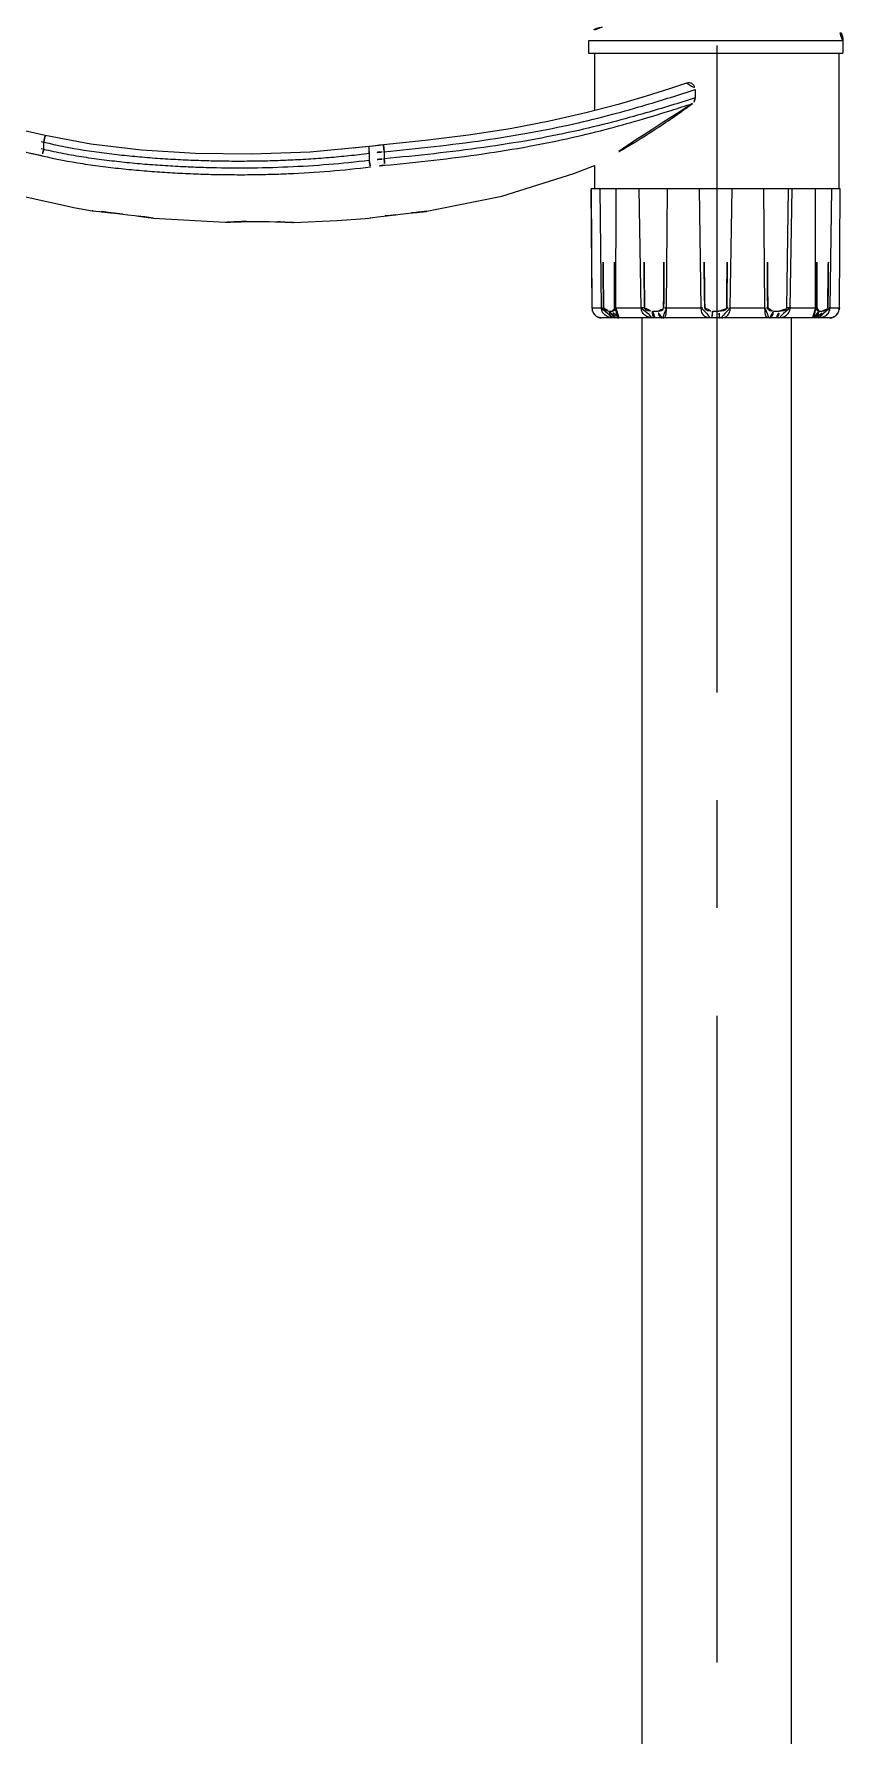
# Model space of a CAD drawing. Extents: x 16296660632 to 16296678186, y -37409619871 to -37409616409.
# Drawn here: x 16296676201.8 to 16296676321, y -37409617529.7 to -37409617279 of the extents above; entities that cross this region are included whole.
import ezdxf

# ---------------------------------------------------------------- set-up
doc = ezdxf.new("R2010")
doc.units = 0
doc.header["$LTSCALE"] = 10
doc.header["$MEASUREMENT"] = 0
doc.linetypes.add('CENTER2', pattern=[28.575, 19.05, -3.175, 3.175, -3.175])
doc.layers.get('0').update_dxf_attribs({"linetype": 'CONTINUOUS'})
doc.layers.add('Cneter', color=1, linetype='CENTER2', lineweight=13)

msp = doc.modelspace()

# ---------------------------------------------------------------- linework, layer by layer
at = {"ltscale": 0.5}
for p, q in [((16296676320.99099, -37409617280.005272), (16296676283.49099, -37409617280.005272)), ((16296676283.49099, -37409617280.005272), (16296676283.49099, -37409617281.805267)), ((16296676320.99099, -37409617280.005272), (16296676320.99099, -37409617281.805267)), ((16296676283.49099, -37409617281.805267), (16296676320.99099, -37409617281.805267)), ((16296676284.391911, -37409617281.805267), (16296676284.391911, -37409617290.290154)), ((16296676320.391911, -37409617281.805267), (16296676320.391911, -37409617301.805267)), ((16296676299.22106, -37409617287.173203), (16296676299.22106, -37409617288.413071)), ((16296676202.8601, -37409617294.846283), (16296676203.240101, -37409617294.931412)), ((16296676203.240101, -37409617295.998238), (16296676202.860161, -37409617295.913948)), ((16296676203.240101, -37409617295.998238), (16296676203.240101, -37409617294.931412)), ((16296676250.6262, -37409617295.627136), (16296676248.84429, -37409617295.79287)), ((16296676251.245319, -37409617295.552017), (16296676250.626169, -37409617295.627151)), ((16296676253.283791, -37409617295.335091), (16296676252.72048, -37409617295.393517)), ((16296676253.400999, -37409617296.333313), (16296676253.400999, -37409617297.384903)), ((16296676251.194599, -37409617296.565338), (16296676251.194599, -37409617297.615463)), ((16296676284.391911, -37409617298.346909), (16296676284.391911, -37409617301.805267)), ((16296676283.89012, -37409617301.805313), (16296676284.01226, -37409617319.316597)), ((16296676320.591789, -37409617301.805267), (16296676283.890181, -37409617301.805267)), ((16296676284.01897, -37409617319.318367), (16296676283.89846, -37409617301.805267)), ((16296676285.15027, -37409617301.805267), (16296676285.3892, -37409617319.318367)), ((16296676287.531321, -37409617319.318367), (16296676287.561541, -37409617301.805267)), ((16296676291.274851, -37409617319.318367), (16296676290.981541, -37409617301.805267)), ((16296676294.985109, -37409617319.318367), (16296676295.157961, -37409617301.805267)), ((16296676300.098869, -37409617319.318367), (16296676299.82976, -37409617301.805267)), ((16296676304.38311, -37409617319.318367), (16296676304.652281, -37409617301.805267)), ((16296676309.496861, -37409617319.318367), (16296676309.32407, -37409617301.805267)), ((16296676312.71558, -37409617319.309639), (16296676312.94162, -37409617301.805267)), ((16296676313.20713, -37409617319.318367), (16296676313.50049, -37409617301.805267)), ((16296676316.950649, -37409617319.318367), (16296676316.920481, -37409617301.805267)), ((16296676319.092779, -37409617319.318367), (16296676319.33173, -37409617301.805267)), ((16296676320.462999, -37409617319.318367), (16296676320.583521, -37409617301.805267)), ((16296676320.469721, -37409617319.316597), (16296676320.59186, -37409617301.805313)), ((16296676210.37252, -37409617305.018471), (16296676210.371731, -37409617305.018372)), ((16296676210.54273, -37409617305.035744), (16296676210.37252, -37409617305.018471)), ((16296676214.900009, -37409617305.528557), (16296676214.900089, -37409617305.527863)), ((16296676217.205299, -37409617305.818443), (16296676217.567961, -37409617305.865593)), ((16296676218.87672, -37409617306.042526), (16296676219.38031, -37409617306.112991)), ((16296676218.87842, -37409617306.04277), (16296676219.38031, -37409617306.112991)), ((16296676219.423759, -37409617306.118156), (16296676219.056881, -37409617306.066467)), ((16296676219.421579, -37409617306.117989), (16296676229.991421, -37409617306.730583)), ((16296676250.60902, -37409617306.185547), (16296676250.65995, -37409617306.178673)), ((16296676250.65995, -37409617306.178673), (16296676250.998079, -37409617306.132027)), ((16296676250.890881, -37409617306.148132), (16296676251.1579, -37409617306.111839)), ((16296676251.332121, -37409617306.08857), (16296676251.724979, -37409617306.036118)), ((16296676253.809959, -37409617305.771072), (16296676254.390961, -37409617305.699821)), ((16296676255.13722, -37409617305.609993), (16296676255.1373, -37409617305.61068)), ((16296676259.22905, -37409617305.157547), (16296676259.62159, -37409617305.11734)), ((16296676259.666651, -37409617305.11171), (16296676259.2747, -37409617305.151756)), ((16296676229.991751, -37409617306.730591), (16296676230.07585, -37409617306.729439)), ((16296676229.991779, -37409617306.730591), (16296676230.05789, -37409617306.726959)), ((16296676230.05789, -37409617306.726959), (16296676230.2808, -37409617306.71521)), ((16296676230.07585, -37409617306.729439), (16296676230.157221, -37409617306.72493)), ((16296676230.157221, -37409617306.72493), (16296676230.386709, -37409617306.7127)), ((16296676235.01779, -37409617306.602997), (16296676235.017799, -37409617306.601723)), ((16296676239.64706, -37409617306.73391), (16296676239.95948, -37409617306.752136)), ((16296676240.042891, -37409617306.753723), (16296676239.797899, -37409617306.739166)), ((16296676239.95948, -37409617306.752136), (16296676240.04315, -37409617306.753723)), ((16296676284.01897, -37409617319.318367), (16296676284.01226, -37409617319.316597)), ((16296676284.0193, -37409617319.318359), (16296676285.3895, -37409617319.318359)), ((16296676319.0788, -37409617320.805267), (16296676285.40369, -37409617320.805267)), ((16296676286.55946, -37409617319.805267), (16296676287.041519, -37409617319.805267)), ((16296676287.53158, -37409617319.318359), (16296676291.27504, -37409617319.318359)), ((16296676291.766399, -37409617319.309639), (16296676291.274851, -37409617319.318367)), ((16296676291.391911, -37409617619.755272), (16296676291.391911, -37409617320.805267)), ((16296676291.391911, -37409617619.755272), (16296676291.391911, -37409617320.805267)), ((16296676292.90893, -37409617319.805267), (16296676293.743891, -37409617319.805267)), ((16296676294.985241, -37409617319.318359), (16296676300.0989, -37409617319.318359)), ((16296676301.758921, -37409617319.805267), (16296676302.723061, -37409617319.805267)), ((16296676304.38307, -37409617319.318359), (16296676309.496731, -37409617319.318359)), ((16296676310.738079, -37409617319.805267), (16296676311.57305, -37409617319.805267)), ((16296676313.20713, -37409617319.318367), (16296676312.71558, -37409617319.309639)), ((16296676313.20693, -37409617319.318359), (16296676316.95039, -37409617319.318359)), ((16296676313.391911, -37409617619.755272), (16296676313.391911, -37409617320.805267)), ((16296676313.391911, -37409617619.755272), (16296676313.391911, -37409617320.805267)), ((16296676317.44046, -37409617319.805267), (16296676317.92252, -37409617319.805267)), ((16296676319.09248, -37409617319.318359), (16296676320.462681, -37409617319.318359)), ((16296676320.469721, -37409617319.316597), (16296676320.462999, -37409617319.318367))]:
    msp.add_line(p, q, dxfattribs=at)
for points in [[(16296676297.94138, -37409617286.233917), (16296676295.42066, -37409617287.061729), (16296676291.99955, -37409617288.143867), (16296676287.871639, -37409617289.364273), (16296676283.10425, -37409617290.632767), (16296676277.775391, -37409617291.855492), (16296676271.97809, -37409617292.957123), (16296676265.82612, -37409617293.900574), (16296676259.45145, -37409617294.69146), (16296676253.2841, -37409617295.338127)], [(16296676169.85693, -37409617289.673759), (16296676177.9666, -37409617294.717857), (16296676187.071461, -37409617298.911324), (16296676197.013691, -37409617302.192543), (16296676207.90979, -37409617304.613579), (16296676210.372919, -37409617305.018547)], [(16296676203.451309, -37409617293.958267), (16296676200.403391, -37409617293.256317), (16296676197.194719, -37409617292.55748), (16296676194.169849, -37409617291.943123), (16296676191.637171, -37409617291.478912)], [(16296676251.188749, -37409617295.573189), (16296676242.49564, -37409617296.387749), (16296676233.852039, -37409617296.705627), (16296676225.562941, -37409617296.591232), (16296676217.667801, -37409617296.095772), (16296676210.1924, -37409617295.237106), (16296676203.451321, -37409617293.958267)], [(16296676253.284109, -37409617295.338127), (16296676252.66485, -37409617295.40168), (16296676251.784849, -37409617295.500473), (16296676251.18866, -37409617295.573196)], [(16296676252.720449, -37409617295.393517), (16296676252.124941, -37409617295.454086), (16296676251.245319, -37409617295.552017)], [(16296676259.66539, -37409617305.111908), (16296676270.740601, -37409617302.884827), (16296676281.3554, -37409617299.559357), (16296676284.391911, -37409617298.346909)], [(16296676210.41671, -37409617305.024071), (16296676210.917669, -37409617305.076523), (16296676211.48398, -37409617305.13707), (16296676212.227751, -37409617305.218559), (16296676213.12607, -37409617305.319809), (16296676214.1416, -37409617305.438004), (16296676214.900009, -37409617305.528503)], [(16296676214.900009, -37409617305.528557), (16296676215.63962, -37409617305.619179), (16296676216.658251, -37409617305.747353), (16296676217.56012, -37409617305.86454), (16296676218.30756, -37409617305.964523), (16296676218.87672, -37409617306.042526)], [(16296676240.04138, -37409617306.753761), (16296676246.491301, -37409617306.486954), (16296676250.614719, -37409617306.185066)], [(16296676250.655849, -37409617306.180267), (16296676251.156389, -37409617306.112038), (16296676251.72151, -37409617306.036568), (16296676252.4636, -37409617305.939827), (16296676253.360149, -37409617305.826279), (16296676254.37442, -37409617305.701797), (16296676255.1373, -37409617305.61068)], [(16296676255.137289, -37409617305.610626), (16296676255.738689, -37409617305.540382), (16296676256.646111, -37409617305.436668), (16296676257.474171, -37409617305.344528), (16296676258.192539, -37409617305.266602), (16296676258.78207, -37409617305.204071), (16296676259.22905, -37409617305.157547)], [(16296676230.386709, -37409617306.7127), (16296676230.74967, -37409617306.694763), (16296676231.2411, -37409617306.673157), (16296676231.863621, -37409617306.650162), (16296676232.618139, -37409617306.628616), (16296676233.485991, -37409617306.612038), (16296676234.413679, -37409617306.603577), (16296676235.017799, -37409617306.602898)], [(16296676235.01779, -37409617306.602997), (16296676235.597349, -37409617306.606163), (16296676236.528971, -37409617306.618752), (16296676237.40184, -37409617306.639267), (16296676238.16098, -37409617306.664307), (16296676238.787359, -37409617306.690247), (16296676239.281879, -37409617306.714203), (16296676239.64706, -37409617306.73391)], [(16296676284.012449, -37409617319.316597), (16296676284.02717, -37409617319.523933), (16296676284.100189, -37409617319.8312), (16296676284.233641, -37409617320.118736), (16296676284.426991, -37409617320.375137), (16296676284.67667, -37409617320.585114), (16296676284.970671, -37409617320.731003), (16296676285.25153, -37409617320.796227)], [(16296676284.012449, -37409617319.316597), (16296676284.028231, -37409617319.531593), (16296676284.102051, -37409617319.836571), (16296676284.235479, -37409617320.121819), (16296676284.428049, -37409617320.376266)], [(16296676284.67609, -37409617320.584732), (16296676284.96707, -37409617320.729729), (16296676285.247959, -37409617320.795807), (16296676285.403709, -37409617320.805267)], [(16296676319.078779, -37409617320.805267), (16296676319.23402, -37409617320.795807), (16296676319.51491, -37409617320.729729), (16296676319.80588, -37409617320.584732)], [(16296676319.230459, -37409617320.796227), (16296676319.511311, -37409617320.731003), (16296676319.805309, -37409617320.585114), (16296676320.054991, -37409617320.375137), (16296676320.248329, -37409617320.118736), (16296676320.38179, -37409617319.8312), (16296676320.45409, -37409617319.526947)], [(16296676320.053921, -37409617320.376266), (16296676320.24649, -37409617320.121819), (16296676320.379919, -37409617319.836571), (16296676320.453751, -37409617319.531593), (16296676320.46953, -37409617319.316597)]]:
    msp.add_lwpolyline(points, dxfattribs=at)
for centre, radius, start, end in [((16296676285.49099, -37409617280.005272), 2, 90, 180), ((16296676318.99099, -37409617280.005272), 2, 0, 90), ((16296676261.424879, -37409617383.250999), 87.28724, 95.47168962, 96.73067538), ((16296676261.6583, -37409617385.63868), 89.686298, 95.28269369, 95.4746685), ((16296676261.292971, -37409617383.597321), 86.57284, 95.42921465, 96.69857474), ((16296676261.02833, -37409617375.651291), 77.682616, 95.57545019, 97.12138364), ((16296676261.606621, -37409617386.809921), 89.800704, 95.2427215, 95.43458685), ((16296676284.873739, -37409617558.051849), 254.187239, 96.71825781, 97.658598), ((16296676285.64727, -37409617319.304764), 1.628028, 180.47866495, 192.57425366), ((16296676285.590719, -37409617319.31636), 1.570316, 192.6105489, 193.30489734), ((16296676285.597771, -37409617319.314621), 1.577572, 193.30715008, 206.20148294), ((16296676285.554489, -37409617319.334396), 1.530007, 206.25265376, 206.96151079), ((16296676285.55529, -37409617319.334), 1.530897, 206.96102207, 216.02412739), ((16296676285.52335, -37409617319.35656), 1.491801, 216.04469606, 218.37997369), ((16296676285.488029, -37409617319.385223), 1.446318, 218.35867433, 228.86954847), ((16296676285.449039, -37409617319.427368), 1.388929, 228.93776949, 232.78625299), ((16296676285.43611, -37409617319.444603), 1.367379, 232.78074377, 241.45960217), ((16296676285.404539, -37409617319.500954), 1.302791, 241.49530032, 247.77147232), ((16296676285.43182, -37409617319.434319), 1.374796, 247.76942184, 253.82834059), ((16296676298.134569, -37409617186.33638), 132.996496, 270.84631661, 271.07103686), ((16296676306.449289, -37409617180.288811), 139.04491, 268.93355224, 269.14854767), ((16296676319.076521, -37409617319.511864), 1.293407, 270.04043471, 277.70262869), ((16296676319.07498, -37409617319.509331), 1.296125, 277.75511557, 286.9559275), ((16296676319.07213, -37409617319.499443), 1.306422, 286.9486, 291.99851935), ((16296676319.058201, -37409617319.466461), 1.342212, 292.02303387, 301.8836121), ((16296676319.029539, -37409617319.422287), 1.394859, 301.92443444, 311.1287658), ((16296676319.016121, -37409617319.406563), 1.41554, 311.11938994, 314.27081642), ((16296676318.97978, -37409617319.37114), 1.46626, 314.32135602, 323.8578596), ((16296676318.96401, -37409617319.359261), 1.486003, 323.8465792, 325.7045165), ((16296676318.9209, -37409617319.331573), 1.537228, 325.75737873, 336.09600927), ((16296676318.91041, -37409617319.326653), 1.548805, 336.08695485, 336.89211313)]:
    msp.add_arc(centre, radius, start, end, dxfattribs=at)
for points, knots in [([(16296676297.94138, -37409617286.233948), (16296676298.08444, -37409617286.186302), (16296676298.399811, -37409617286.159599), (16296676298.837151, -37409617286.341187), (16296676299.147461, -37409617286.704613), (16296676299.22106, -37409617287.018311), (16296676299.22105, -37409617287.173203)], [0, 0, 0, 0, 0.2465495705, 0.4952679389, 0.7467356258, 1, 1, 1, 1]), ([(16296676253.400999, -37409617296.333313), (16296676258.307911, -37409617295.858803), (16296676265.521021, -37409617295.085678), (16296676274.81542, -37409617293.594147), (16296676281.127279, -37409617292.312767), (16296676286.79187, -37409617290.920517), (16296676292.76403, -37409617289.238243), (16296676296.813181, -37409617287.957413), (16296676299.22106, -37409617287.173203)], [0, 0, 0, 0, 0.3157161903, 0.4643416689, 0.6026974888, 0.7280651809, 0.8378219144, 1, 1, 1, 1]), ([(16296676299.22106, -37409617288.413071), (16296676296.81291, -37409617289.179359), (16296676292.762199, -37409617290.429451), (16296676286.788481, -37409617292.070328), (16296676281.12191, -37409617293.429764), (16296676274.809219, -37409617294.683434), (16296676265.515961, -37409617296.149063), (16296676258.305861, -37409617296.914131), (16296676253.400999, -37409617297.384903)], [0, 0, 0, 0, 0.1619942152, 0.2716974292, 0.3970612885, 0.5354556467, 0.6841428133, 1, 1, 1, 1]), ([(16296676299.22105, -37409617288.413071), (16296676299.22106, -37409617288.572746), (16296676299.14349, -37409617288.895332), (16296676298.929001, -37409617289.147827), (16296676298.80138, -37409617289.24205)], [0, 0, 0, 0, 0.5016259192, 1, 1, 1, 1]), ([(16296676253.480909, -37409617298.336189), (16296676258.318781, -37409617297.863701), (16296676265.432739, -37409617297.092484), (16296676274.603821, -37409617295.612343), (16296676280.84333, -37409617294.343979), (16296676286.45265, -37409617292.965874), (16296676291.322121, -37409617291.593521), (16296676295.357679, -37409617290.358322), (16296676297.75461, -37409617289.581093), (16296676298.80138, -37409617289.24205)], [0, 0, 0, 0, 0.3146968049, 0.4630120997, 0.6012747177, 0.7267885465, 0.8368698253, 0.9287658394, 1, 1, 1, 1]), ([(16296676298.80138, -37409617289.24205), (16296676297.094139, -37409617290.504921), (16296676293.846081, -37409617292.762756), (16296676289.01593, -37409617295.765503), (16296676285.91482, -37409617297.520477), (16296676284.391911, -37409617298.346909)], [0, 0, 0, 0, 0.3734857902, 0.6952547711, 1, 1, 1, 1]), ([(16296676203.00684, -37409617296.935966), (16296676200.936859, -37409617296.452599), (16296676197.88541, -37409617295.778084), (16296676193.921761, -37409617294.975906), (16296676192.03484, -37409617294.629189), (16296676191.12834, -37409617294.476784)], [0, 0, 0, 0, 0.5256400496, 0.7726911052, 1, 1, 1, 1]), ([(16296676203.240089, -37409617295.998238), (16296676203.19412, -37409617296.194733), (16296676203.11759, -37409617296.507507), (16296676203.041809, -37409617296.820847), (16296676203.00684, -37409617296.935966)], [0, 0, 0, 0, 0.6264521524, 1, 1, 1, 1]), ([(16296676251.194599, -37409617297.615471), (16296676249.210011, -37409617297.861168), (16296676245.22695, -37409617298.273979), (16296676239.226509, -37409617298.639297), (16296676233.206791, -37409617298.791382), (16296676228.183149, -37409617298.737648), (16296676224.164619, -37409617298.586884), (16296676221.152439, -37409617298.423698), (16296676218.144329, -37409617298.205223), (16296676215.14217, -37409617297.926277), (16296676212.146931, -37409617297.584412), (16296676209.160179, -37409617297.168159), (16296676206.1868, -37409617296.653671), (16296676204.219589, -37409617296.228653), (16296676203.240089, -37409617295.998238)], [0, 0, 0, 0, 0.1244932966, 0.24920563, 0.374156023, 0.4992947826, 0.5618943581, 0.6244956888, 0.6870826373, 0.7496450424, 0.8121862084, 0.8747461827, 0.9373567398, 1, 1, 1, 1]), ([(16296676203.24011, -37409617294.931412), (16296676203.254999, -37409617294.868439), (16296676203.284031, -37409617294.744713), (16296676203.325491, -37409617294.56498), (16296676203.36302, -37409617294.399193), (16296676203.395109, -37409617294.253883), (16296676203.41781, -37409617294.147957), (16296676203.432159, -37409617294.077599), (16296676203.440371, -37409617294.03643), (16296676203.44589, -37409617294.004822), (16296676203.45079, -37409617293.979752), (16296676203.450781, -37409617293.969658), (16296676203.45129, -37409617293.958366)], [0, 0, 0, 0, 0.1958632514, 0.3846982568, 0.5583012819, 0.7103319635, 0.8352113902, 0.8859397097, 0.9281038689, 0.9613562132, 0.985410957, 1, 1, 1, 1]), ([(16296676203.24011, -37409617294.931412), (16296676205.19817, -37409617295.39325), (16296676208.161209, -37409617295.980309), (16296676212.14501, -37409617296.531219), (16296676215.13957, -37409617296.881638), (16296676218.14327, -37409617297.145432), (16296676221.14994, -37409617297.386032), (16296676224.16326, -37409617297.535049), (16296676226.675461, -37409617297.629829), (16296676228.68582, -37409617297.683243), (16296676230.193689, -37409617297.702408), (16296676231.701269, -37409617297.706947), (16296676233.7103, -37409617297.704376), (16296676236.21986, -37409617297.66922), (16296676239.227699, -37409617297.564568), (16296676242.230049, -37409617297.401871), (16296676245.22654, -37409617297.189903), (16296676248.21559, -37409617296.917236), (16296676250.202721, -37409617296.689346), (16296676251.194599, -37409617296.565338)], [0, 0, 0, 0, 0.1252347387, 0.1877941599, 0.2503348034, 0.3128970994, 0.3754862162, 0.4380869762, 0.5006872821, 0.5319835507, 0.5632743028, 0.594558409, 0.6258317001, 0.6883372413, 0.7507849283, 0.8131718045, 0.8755008993, 0.9377746612, 1, 1, 1, 1]), ([(16296676251.194599, -37409617296.565338), (16296676251.17907, -37409617296.440231), (16296676251.15534, -37409617296.208702), (16296676251.14113, -37409617295.934258), (16296676251.142719, -37409617295.756142), (16296676251.151449, -37409617295.662529), (16296676251.160721, -37409617295.605858), (16296676251.178881, -37409617295.574417), (16296676251.188669, -37409617295.573257)], [0, 0, 0, 0, 0.3764584527, 0.6953214309, 0.8182046288, 0.9108113089, 0.9705478957, 1, 1, 1, 1]), ([(16296676253.400999, -37409617296.333313), (16296676253.394621, -37409617296.268623), (16296676253.381849, -37409617296.141533), (16296676253.362631, -37409617295.957069), (16296676253.344191, -37409617295.787033), (16296676253.327259, -37409617295.638184), (16296676253.31424, -37409617295.529846), (16296676253.304911, -37409617295.458107), (16296676253.299259, -37409617295.416191), (16296676253.29418, -37409617295.38427), (16296676253.29063, -37409617295.358749), (16296676253.287331, -37409617295.349167), (16296676253.284109, -37409617295.338226)], [0, 0, 0, 0, 0.1955268054, 0.3842372997, 0.5578492333, 0.709970411, 0.83497599, 0.8857762463, 0.9280041577, 0.9612986018, 0.9853833518, 1, 1, 1, 1]), ([(16296676203.00683, -37409617296.935982), (16296676204.983879, -37409617297.396141), (16296676207.97703, -37409617297.969292), (16296676211.996111, -37409617298.529243), (16296676215.01853, -37409617298.874519), (16296676218.048441, -37409617299.150291), (16296676221.08333, -37409617299.376106), (16296676224.122749, -37409617299.543427), (16296676226.657681, -37409617299.639053), (16296676228.68615, -37409617299.68914), (16296676230.7145, -37409617299.715012), (16296676233.24889, -37409617299.725838), (16296676236.28804, -37409617299.672188), (16296676242.348089, -37409617299.469193), (16296676247.390459, -37409617299.067192), (16296676251.397909, -37409617298.567932)], [0, 0, 0, 0, 0.1252433503, 0.1878054736, 0.2503553023, 0.3129164674, 0.3755108971, 0.4381139643, 0.5007198884, 0.5320180384, 0.5633050046, 0.6258768959, 0.688382035, 0.7508315077, 1, 1, 1, 1]), ([(16296676251.194639, -37409617297.615837), (16296676251.207581, -37409617297.720627), (16296676251.23595, -37409617297.919594), (16296676251.285391, -37409617298.192162), (16296676251.33703, -37409617298.405357), (16296676251.374969, -37409617298.524986), (16296676251.39793, -37409617298.567932)], [0, 0, 0, 0, 0.3245094789, 0.6177145508, 0.8503479136, 1, 1, 1, 1]), ([(16296676253.400999, -37409617297.384903), (16296676253.42028, -37409617297.581902), (16296676253.448339, -37409617297.898811), (16296676253.47649, -37409617298.215988), (16296676253.480909, -37409617298.336189)], [0, 0, 0, 0, 0.6220221796, 1, 1, 1, 1]), ([(16296676214.90008, -37409617305.527946), (16296676213.932699, -37409617305.412399), (16296676212.480749, -37409617305.243752), (16296676211.027651, -37409617305.085312), (16296676210.54273, -37409617305.035744)], [0, 0, 0, 0, 0.6665215553, 1, 1, 1, 1]), ([(16296676219.056881, -37409617306.066467), (16296676218.857571, -37409617306.03875), (16296676217.47357, -37409617305.84726), (16296676216.087271, -37409617305.672546), (16296676214.90008, -37409617305.527946)], [0, 0, 0, 0, 0.1440184694, 1, 1, 1, 1]), ([(16296676259.2747, -37409617305.151756), (16296676259.07366, -37409617305.172523), (16296676257.69348, -37409617305.315804), (16296676256.314671, -37409617305.47216), (16296676255.13722, -37409617305.610023)], [0, 0, 0, 0, 0.145653769, 1, 1, 1, 1]), ([(16296676230.2808, -37409617306.71521), (16296676230.468479, -37409617306.705299), (16296676231.18416, -37409617306.669449), (16296676232.76297, -37409617306.615913), (16296676234.154751, -37409617306.599533), (16296676235.017799, -37409617306.601608)], [0, 0, 0, 0, 0.1189838534, 0.4536309126, 1, 1, 1, 1]), ([(16296676239.797899, -37409617306.739166), (16296676239.612749, -37409617306.728554), (16296676238.020941, -37409617306.643501), (16296676236.42643, -37409617306.605087), (16296676235.017799, -37409617306.601753)], [0, 0, 0, 0, 0.1163372927, 1, 1, 1, 1]), ([(16296676285.04892, -37409617320.754707), (16296676285.06045, -37409617320.758072), (16296676285.1042, -37409617320.770157), (16296676285.14855, -37409617320.780144), (16296676285.181391, -37409617320.786118)], [0, 0, 0, 0, 0.264672071, 1, 1, 1, 1]), ([(16296676285.181391, -37409617320.786118), (16296676285.200991, -37409617320.789688), (16296676285.274839, -37409617320.801262), (16296676285.349751, -37409617320.805267), (16296676285.404551, -37409617320.805267)], [0, 0, 0, 0, 0.2666733307, 1, 1, 1, 1]), ([(16296676285.3895, -37409617319.318359), (16296676285.39069, -37409617319.437721), (16296676285.426519, -37409617319.677223), (16296676285.574011, -37409617320.007103), (16296676285.79903, -37409617320.287643), (16296676286.16955, -37409617320.576553), (16296676286.70558, -37409617320.77597), (16296676287.14802, -37409617320.805267), (16296676287.35891, -37409617320.805267)], [0, 0, 0, 0, 0.1303423788, 0.2605109958, 0.390213096, 0.5190398784, 0.7697135692, 1, 1, 1, 1]), ([(16296676285.718861, -37409617319.309639), (16296676285.684731, -37409617319.310364), (16296676285.574829, -37409617319.312843), (16296676285.464939, -37409617319.315536), (16296676285.3892, -37409617319.318367)], [0, 0, 0, 0, 0.3105506708, 1, 1, 1, 1]), ([(16296676285.718679, -37409617319.309639), (16296676285.719311, -37409617319.366867), (16296676285.745729, -37409617319.478401), (16296676285.842051, -37409617319.609138), (16296676285.962561, -37409617319.696648), (16296676286.126101, -37409617319.766533), (16296676286.327681, -37409617319.801666), (16296676286.48497, -37409617319.805267), (16296676286.55946, -37409617319.805267)], [0, 0, 0, 0, 0.1582319083, 0.3052611302, 0.4400305664, 0.5652028781, 0.7940921294, 1, 1, 1, 1]), ([(16296676286.55946, -37409617319.805267), (16296676286.55946, -37409617319.934433), (16296676286.598631, -37409617320.18811), (16296676286.76889, -37409617320.517967), (16296676286.99441, -37409617320.713226), (16296676287.20022, -37409617320.791977), (16296676287.30654, -37409617320.805267), (16296676287.35891, -37409617320.805267)], [0, 0, 0, 0, 0.2746460558, 0.5352895956, 0.774869055, 0.8886371016, 1, 1, 1, 1]), ([(16296676287.041519, -37409617319.805267), (16296676287.063311, -37409617319.805267), (16296676287.10463, -37409617319.80468), (16296676287.163481, -37409617319.798637), (16296676287.216789, -37409617319.782753), (16296676287.263809, -37409617319.748093), (16296676287.29944, -37409617319.686707), (16296676287.32295, -37409617319.593826), (16296676287.33622, -37409617319.464737), (16296676287.338869, -37409617319.365417), (16296676287.338949, -37409617319.309639)], [0, 0, 0, 0, 0.0956687299, 0.1812828383, 0.2591736373, 0.3370403319, 0.4312727555, 0.5641317472, 0.7551223506, 1, 1, 1, 1]), ([(16296676287.961491, -37409617320.805267), (16296676287.841431, -37409617320.805267), (16296676287.657351, -37409617320.764877), (16296676287.446051, -37409617320.641228), (16296676287.258039, -37409617320.473297), (16296676287.087999, -37409617320.193993), (16296676287.041519, -37409617319.934982), (16296676287.041519, -37409617319.805267)], [0, 0, 0, 0, 0.2399976234, 0.3625152841, 0.4869865455, 0.7407141526, 1, 1, 1, 1]), ([(16296676287.531321, -37409617319.318367), (16296676287.4883, -37409617319.317307), (16296676287.431841, -37409617319.315857), (16296676287.367861, -37409617319.312378), (16296676287.346809, -37409617319.310867), (16296676287.339251, -37409617319.309639)], [0, 0, 0, 0, 0.6713793483, 0.8805150992, 1, 1, 1, 1]), ([(16296676287.53159, -37409617319.318359), (16296676287.532631, -37409617319.436592), (16296676287.54398, -37409617319.665588), (16296676287.590019, -37409617319.941757), (16296676287.64189, -37409617320.142532), (16296676287.683451, -37409617320.274384), (16296676287.72661, -37409617320.391281), (16296676287.78195, -37409617320.517937), (16296676287.84062, -37409617320.622368), (16296676287.899561, -37409617320.703537), (16296676287.93277, -37409617320.743553), (16296676287.955839, -37409617320.772072), (16296676287.965679, -37409617320.786903), (16296676287.96147, -37409617320.805267)], [0, 0, 0, 0, 0.2262853392, 0.4379655156, 0.5345063913, 0.6229943046, 0.7024383703, 0.772906732, 0.8873861458, 0.9308795587, 0.9644687439, 0.987387982, 1, 1, 1, 1]), ([(16296676291.27504, -37409617319.318359), (16296676291.27615, -37409617319.437553), (16296676291.30913, -37409617319.675629), (16296676291.44665, -37409617320.005547), (16296676291.66032, -37409617320.287537), (16296676291.933571, -37409617320.508003), (16296676292.248529, -37409617320.662956), (16296676292.704769, -37409617320.78862), (16296676293.06291, -37409617320.805267), (16296676293.30092, -37409617320.805267)], [0, 0, 0, 0, 0.1267700362, 0.2523013496, 0.3761882968, 0.4991017417, 0.6223110928, 0.746872036, 1, 1, 1, 1]), ([(16296676291.766371, -37409617319.309639), (16296676291.76716, -37409617319.367638), (16296676291.802891, -37409617319.484756), (16296676291.925659, -37409617319.613579), (16296676292.078581, -37409617319.698822), (16296676292.243231, -37409617319.75164), (16296676292.411221, -37409617319.782227), (16296676292.63315, -37409617319.803101), (16296676292.799191, -37409617319.805267), (16296676292.90893, -37409617319.805267)], [0, 0, 0, 0, 0.1277177465, 0.2556216032, 0.3830965196, 0.5095910892, 0.6347693465, 0.7583799428, 1, 1, 1, 1]), ([(16296676292.90893, -37409617319.805267), (16296676292.90893, -37409617319.93322), (16296676292.92247, -37409617320.120613), (16296676292.970751, -37409617320.35585), (16296676293.018141, -37409617320.50679), (16296676293.07593, -37409617320.631798), (16296676293.142441, -37409617320.726791), (16296676293.21697, -37409617320.789223), (16296676293.274639, -37409617320.805267), (16296676293.30092, -37409617320.805267)], [0, 0, 0, 0, 0.3355544905, 0.4899106641, 0.6290753864, 0.7495677629, 0.849747116, 0.9310780747, 1, 1, 1, 1]), ([(16296676293.743891, -37409617319.805267), (16296676293.834419, -37409617319.805267), (16296676293.968081, -37409617319.80378), (16296676294.142111, -37409617319.782738), (16296676294.264721, -37409617319.752113), (16296676294.380211, -37409617319.697723), (16296676294.482321, -37409617319.606987), (16296676294.554951, -37409617319.47303), (16296676294.5723, -37409617319.366203), (16296676294.57276, -37409617319.309639)], [0, 0, 0, 0, 0.2474524712, 0.3646857187, 0.4784607412, 0.5915268567, 0.7103944124, 0.8453742238, 1, 1, 1, 1]), ([(16296676294.34462, -37409617320.805267), (16296676294.30504, -37409617320.805267), (16296676294.22286, -37409617320.791313), (16296676294.107861, -37409617320.73143), (16296676294.003639, -37409617320.63636), (16296676293.87813, -37409617320.461281), (16296676293.771749, -37409617320.179588), (16296676293.743891, -37409617319.933777), (16296676293.743891, -37409617319.805267)], [0, 0, 0, 0, 0.0932549114, 0.1924379597, 0.3015910065, 0.4226334725, 0.6971984746, 1, 1, 1, 1]), ([(16296676294.985241, -37409617319.318359), (16296676294.9851, -37409617319.436447), (16296676294.98081, -37409617319.663757), (16296676294.961691, -37409617319.984291), (16296676294.92771, -37409617320.260773), (16296676294.876369, -37409617320.482384), (16296676294.808901, -37409617320.628342), (16296676294.73731, -37409617320.708214), (16296676294.65608, -37409617320.765739), (16296676294.520981, -37409617320.803123), (16296676294.407591, -37409617320.805267), (16296676294.34462, -37409617320.805267)], [0, 0, 0, 0, 0.1917208992, 0.3689836091, 0.521148385, 0.6433075115, 0.7376553737, 0.777801188, 0.816150583, 0.8977698354, 1, 1, 1, 1]), ([(16296676294.985109, -37409617319.318367), (16296676294.94556, -37409617319.317734), (16296676294.80818, -37409617319.315361), (16296676294.670799, -37409617319.312492), (16296676294.573, -37409617319.309639)], [0, 0, 0, 0, 0.2879183372, 1, 1, 1, 1]), ([(16296676300.0989, -37409617319.318359), (16296676300.099621, -37409617319.43692), (16296676300.12039, -37409617319.668961), (16296676300.208811, -37409617319.99514), (16296676300.35051, -37409617320.277687), (16296676300.54084, -37409617320.50293), (16296676300.7733, -37409617320.66291), (16296676301.03883, -37409617320.758461), (16296676301.33075, -37409617320.800903), (16296676301.53311, -37409617320.805267), (16296676301.638399, -37409617320.805267)], [0, 0, 0, 0, 0.1450965253, 0.283488149, 0.4113137057, 0.5288835594, 0.6405153787, 0.7525692212, 0.8711463212, 1, 1, 1, 1]), ([(16296676300.62072, -37409617319.309639), (16296676300.621441, -37409617319.36731), (16296676300.653049, -37409617319.482643), (16296676300.76775, -37409617319.613312), (16296676300.9144, -37409617319.699287), (16296676301.129339, -37409617319.769829), (16296676301.4144, -37409617319.802597), (16296676301.643311, -37409617319.805267), (16296676301.758921, -37409617319.805267)], [0, 0, 0, 0, 0.1268054551, 0.2507738347, 0.3733648399, 0.4963853031, 0.7458195809, 1, 1, 1, 1]), ([(16296676301.758921, -37409617319.805267), (16296676301.758921, -37409617319.932869), (16296676301.754881, -37409617320.11824), (16296676301.74004, -37409617320.353912), (16296676301.72575, -37409617320.503593), (16296676301.708229, -37409617320.626831), (16296676301.691219, -37409617320.709923), (16296676301.674749, -37409617320.760101), (16296676301.66296, -37409617320.786728), (16296676301.648529, -37409617320.805267), (16296676301.638411, -37409617320.805267)], [0, 0, 0, 0, 0.3751219387, 0.5448265118, 0.6940614241, 0.8172515737, 0.9100922721, 0.9442993339, 0.9702361823, 1, 1, 1, 1]), ([(16296676302.843571, -37409617320.805267), (16296676302.83345, -37409617320.805267), (16296676302.819019, -37409617320.786743), (16296676302.80724, -37409617320.760117), (16296676302.79077, -37409617320.709961), (16296676302.77376, -37409617320.626907), (16296676302.756229, -37409617320.503708), (16296676302.74194, -37409617320.354027), (16296676302.7271, -37409617320.118317), (16296676302.723049, -37409617319.932899), (16296676302.723049, -37409617319.805267)], [0, 0, 0, 0, 0.0297552683, 0.0556815494, 0.0898668154, 0.182666512, 0.3058187062, 0.4550456364, 0.6247829474, 1, 1, 1, 1]), ([(16296676302.723061, -37409617319.805267), (16296676302.838671, -37409617319.805267), (16296676303.067579, -37409617319.802597), (16296676303.35264, -37409617319.769829), (16296676303.567579, -37409617319.699287), (16296676303.71423, -37409617319.613312), (16296676303.82892, -37409617319.482643), (16296676303.86054, -37409617319.36731), (16296676303.861259, -37409617319.309639)], [0, 0, 0, 0, 0.2541803865, 0.5036145712, 0.6266349616, 0.7492258219, 0.8731943523, 1, 1, 1, 1]), ([(16296676304.38307, -37409617319.318359), (16296676304.382351, -37409617319.436928), (16296676304.36157, -37409617319.668983), (16296676304.27319, -37409617319.995163), (16296676304.131451, -37409617320.277657), (16296676303.941179, -37409617320.502876), (16296676303.708759, -37409617320.662857), (16296676303.44322, -37409617320.758453), (16296676303.15127, -37409617320.800888), (16296676302.948879, -37409617320.805267), (16296676302.84359, -37409617320.805267)], [0, 0, 0, 0, 0.1451049899, 0.2835013894, 0.4113051193, 0.5288607079, 0.6404798237, 0.7525323309, 0.8711380968, 1, 1, 1, 1]), ([(16296676309.496731, -37409617319.318359), (16296676309.49688, -37409617319.436447), (16296676309.501141, -37409617319.663727), (16296676309.520321, -37409617319.98436), (16296676309.554199, -37409617320.260582), (16296676309.599569, -37409617320.456383), (16296676309.65089, -37409617320.580032), (16296676309.69381, -37409617320.651543), (16296676309.744711, -37409617320.708229), (16296676309.825939, -37409617320.765747), (16296676309.96101, -37409617320.803123), (16296676310.07439, -37409617320.805267), (16296676310.13736, -37409617320.805267)], [0, 0, 0, 0, 0.1916609321, 0.3688712004, 0.5210269051, 0.6431644763, 0.6934378592, 0.7377489313, 0.7778782072, 0.8162267693, 0.8977962748, 1, 1, 1, 1]), ([(16296676309.908979, -37409617319.309639), (16296676309.88047, -37409617319.310463), (16296676309.74312, -37409617319.314072), (16296676309.60574, -37409617319.316612), (16296676309.496861, -37409617319.318367)], [0, 0, 0, 0, 0.2075304447, 1, 1, 1, 1]), ([(16296676309.90922, -37409617319.309639), (16296676309.909679, -37409617319.366203), (16296676309.927019, -37409617319.47303), (16296676309.99966, -37409617319.606987), (16296676310.10177, -37409617319.697723), (16296676310.21726, -37409617319.752113), (16296676310.339861, -37409617319.782738), (16296676310.513901, -37409617319.80378), (16296676310.647551, -37409617319.805267), (16296676310.738079, -37409617319.805267)], [0, 0, 0, 0, 0.1546255766, 0.289605234, 0.4084729067, 0.5215390435, 0.6353141092, 0.7525474113, 1, 1, 1, 1]), ([(16296676310.738091, -37409617319.805267), (16296676310.738091, -37409617319.933739), (16296676310.710239, -37409617320.179512), (16296676310.603889, -37409617320.461166), (16296676310.478411, -37409617320.636276), (16296676310.37417, -37409617320.731392), (16296676310.25915, -37409617320.791313), (16296676310.176941, -37409617320.805267), (16296676310.13736, -37409617320.805267)], [0, 0, 0, 0, 0.3027231097, 0.5772556704, 0.6983205826, 0.8075072667, 0.9067318739, 1, 1, 1, 1]), ([(16296676311.181061, -37409617320.805267), (16296676311.207331, -37409617320.805267), (16296676311.26498, -37409617320.78923), (16296676311.339491, -37409617320.726837), (16296676311.405991, -37409617320.631866), (16296676311.4638, -37409617320.506897), (16296676311.5112, -37409617320.355957), (16296676311.55949, -37409617320.120689), (16296676311.57304, -37409617319.93325), (16296676311.57304, -37409617319.805267)], [0, 0, 0, 0, 0.0689111696, 0.150205495, 0.2503484057, 0.3708109665, 0.5099725403, 0.6643599721, 1, 1, 1, 1]), ([(16296676313.20693, -37409617319.318359), (16296676313.20583, -37409617319.437561), (16296676313.172831, -37409617319.675636), (16296676313.035339, -37409617320.005562), (16296676312.821659, -37409617320.287498), (16296676312.54847, -37409617320.50795), (16296676312.23354, -37409617320.662918), (16296676311.777281, -37409617320.788612), (16296676311.419109, -37409617320.805267), (16296676311.18107, -37409617320.805267)], [0, 0, 0, 0, 0.1267773082, 0.2523127249, 0.3761784645, 0.4990757585, 0.6222711477, 0.7468363566, 1, 1, 1, 1]), ([(16296676311.57305, -37409617319.805267), (16296676311.682791, -37409617319.805267), (16296676311.848829, -37409617319.803101), (16296676312.070761, -37409617319.782227), (16296676312.238741, -37409617319.75164), (16296676312.403391, -37409617319.698822), (16296676312.55632, -37409617319.613579), (16296676312.67909, -37409617319.484756), (16296676312.714821, -37409617319.367638), (16296676312.715611, -37409617319.309639)], [0, 0, 0, 0, 0.2416201074, 0.365230693, 0.4904088966, 0.6169033745, 0.7443781118, 0.8722820924, 1, 1, 1, 1]), ([(16296676316.95039, -37409617319.318359), (16296676316.949921, -37409617319.436607), (16296676316.937059, -37409617319.665459), (16296676316.89192, -37409617319.941406), (16296676316.841181, -37409617320.142281), (16296676316.799669, -37409617320.274437), (16296676316.75519, -37409617320.391571), (16296676316.70952, -37409617320.492989), (16296676316.66449, -37409617320.578522), (16296676316.621889, -37409617320.648407), (16296676316.583549, -37409617320.703339), (16296676316.55476, -37409617320.739883), (16296676316.535469, -37409617320.762627), (16296676316.524509, -37409617320.775383), (16296676316.517929, -37409617320.782967), (16296676316.520491, -37409617320.805267)], [0, 0, 0, 0, 0.2273035629, 0.4396041138, 0.5363552394, 0.625318832, 0.7057236703, 0.777037173, 0.838979212, 0.891393601, 0.9342617448, 0.9676418425, 0.9807854516, 0.9915714581, 1, 1, 1, 1]), ([(16296676317.44046, -37409617319.805267), (16296676317.44046, -37409617319.934952), (16296676317.393999, -37409617320.193901), (16296676317.22402, -37409617320.473183), (16296676317.036039, -37409617320.641159), (16296676316.824711, -37409617320.764847), (16296676316.640579, -37409617320.805267), (16296676316.520491, -37409617320.805267)], [0, 0, 0, 0, 0.2592170792, 0.5129042982, 0.6373889526, 0.759938235, 1, 1, 1, 1]), ([(16296676317.142719, -37409617319.309639), (16296676317.13517, -37409617319.310867), (16296676317.114111, -37409617319.312378), (16296676317.05014, -37409617319.315857), (16296676316.993679, -37409617319.317299), (16296676316.950649, -37409617319.318367)], [0, 0, 0, 0, 0.1194841668, 0.3286194173, 1, 1, 1, 1]), ([(16296676317.12414, -37409617320.805267), (16296676317.17647, -37409617320.805183), (16296676317.28266, -37409617320.791748), (16296676317.488171, -37409617320.712807), (16296676317.71335, -37409617320.51757), (16296676317.883381, -37409617320.187881), (16296676317.92252, -37409617319.934357), (16296676317.92252, -37409617319.805267)], [0, 0, 0, 0, 0.1113461301, 0.2250736775, 0.464626648, 0.7253061053, 1, 1, 1, 1]), ([(16296676317.143021, -37409617319.309639), (16296676317.14311, -37409617319.365417), (16296676317.14575, -37409617319.464737), (16296676317.159019, -37409617319.593826), (16296676317.182529, -37409617319.686707), (16296676317.21817, -37409617319.748093), (16296676317.265181, -37409617319.782753), (16296676317.318489, -37409617319.798637), (16296676317.37735, -37409617319.80468), (16296676317.418659, -37409617319.805267), (16296676317.44046, -37409617319.805267)], [0, 0, 0, 0, 0.2448773498, 0.4358677259, 0.5687270575, 0.6629596159, 0.7408261567, 0.8187169407, 0.904331028, 1, 1, 1, 1]), ([(16296676319.09248, -37409617319.318359), (16296676319.09129, -37409617319.437477), (16296676319.05559, -37409617319.676491), (16296676318.908701, -37409617320.005798), (16296676318.684509, -37409617320.286003), (16296676318.31522, -37409617320.574951), (16296676317.78038, -37409617320.775093), (16296676317.33856, -37409617320.805069), (16296676317.12784, -37409617320.805267)], [0, 0, 0, 0, 0.1303056059, 0.2604367169, 0.3900748323, 0.5188528767, 0.7695010806, 1, 1, 1, 1]), ([(16296676317.92252, -37409617319.805267), (16296676317.997009, -37409617319.805267), (16296676318.154301, -37409617319.801666), (16296676318.355881, -37409617319.766533), (16296676318.519421, -37409617319.69664), (16296676318.639919, -37409617319.609138), (16296676318.73624, -37409617319.478401), (16296676318.762659, -37409617319.366867), (16296676318.76329, -37409617319.309639)], [0, 0, 0, 0, 0.2059079613, 0.4347972, 0.559969422, 0.6947386119, 0.8417679523, 1, 1, 1, 1]), ([(16296676319.092779, -37409617319.318367), (16296676319.07247, -37409617319.317612), (16296676318.962601, -37409617319.314034), (16296676318.852699, -37409617319.311539), (16296676318.763121, -37409617319.309639)], [0, 0, 0, 0, 0.1848998034, 1, 1, 1, 1]), ([(16296676320.462681, -37409617319.318359), (16296676320.46225, -37409617319.371849), (16296676320.450159, -37409617319.582153), (16296676320.39658, -37409617319.790077), (16296676320.334949, -37409617319.934502)], [0, 0, 0, 0, 0.254100039, 1, 1, 1, 1])]:
    msp.add_open_spline(points, degree=3, knots=knots, dxfattribs=at)
for points in [[(16296676285.718679, -37409617319.309639), (16296676285.657631, -37409617313.474838), (16296676285.59527, -37409617307.640053), (16296676285.531799, -37409617301.805267)], [(16296676287.339251, -37409617319.309639), (16296676287.344641, -37409617313.474854), (16296676287.350559, -37409617307.64006), (16296676287.357019, -37409617301.805267)], [(16296676291.766371, -37409617319.309639), (16296676291.691231, -37409617313.474854), (16296676291.61581, -37409617307.64006), (16296676291.54034, -37409617301.805267)], [(16296676294.573, -37409617319.309639), (16296676294.61537, -37409617313.474854), (16296676294.658159, -37409617307.64006), (16296676294.70141, -37409617301.805267)], [(16296676300.62072, -37409617319.309639), (16296676300.55163, -37409617313.474861), (16296676300.48336, -37409617307.640068), (16296676300.416121, -37409617301.805267)], [(16296676303.86138, -37409617319.309639), (16296676303.929371, -37409617313.474854), (16296676303.99757, -37409617307.64006), (16296676304.066019, -37409617301.805267)], [(16296676309.90922, -37409617319.309639), (16296676309.864691, -37409617313.474861), (16296676309.821859, -37409617307.640083), (16296676309.78087, -37409617301.805267)], [(16296676317.143021, -37409617319.309639), (16296676317.134991, -37409617313.474854), (16296676317.12908, -37409617307.64006), (16296676317.125311, -37409617301.805267)], [(16296676318.763121, -37409617319.309639), (16296676318.82572, -37409617313.474854), (16296676318.887991, -37409617307.64006), (16296676318.949989, -37409617301.805267)]]:
    msp.add_open_spline(points, degree=3, dxfattribs=at)
at = {"layer": 'Cneter', "lineweight": 5, "ltscale": 0.5}
msp.add_line((16296676302.391911, -37409616566.340027), (16296676302.391911, -37409617650.434242), dxfattribs=at)

doc.saveas('drawing.dxf')
